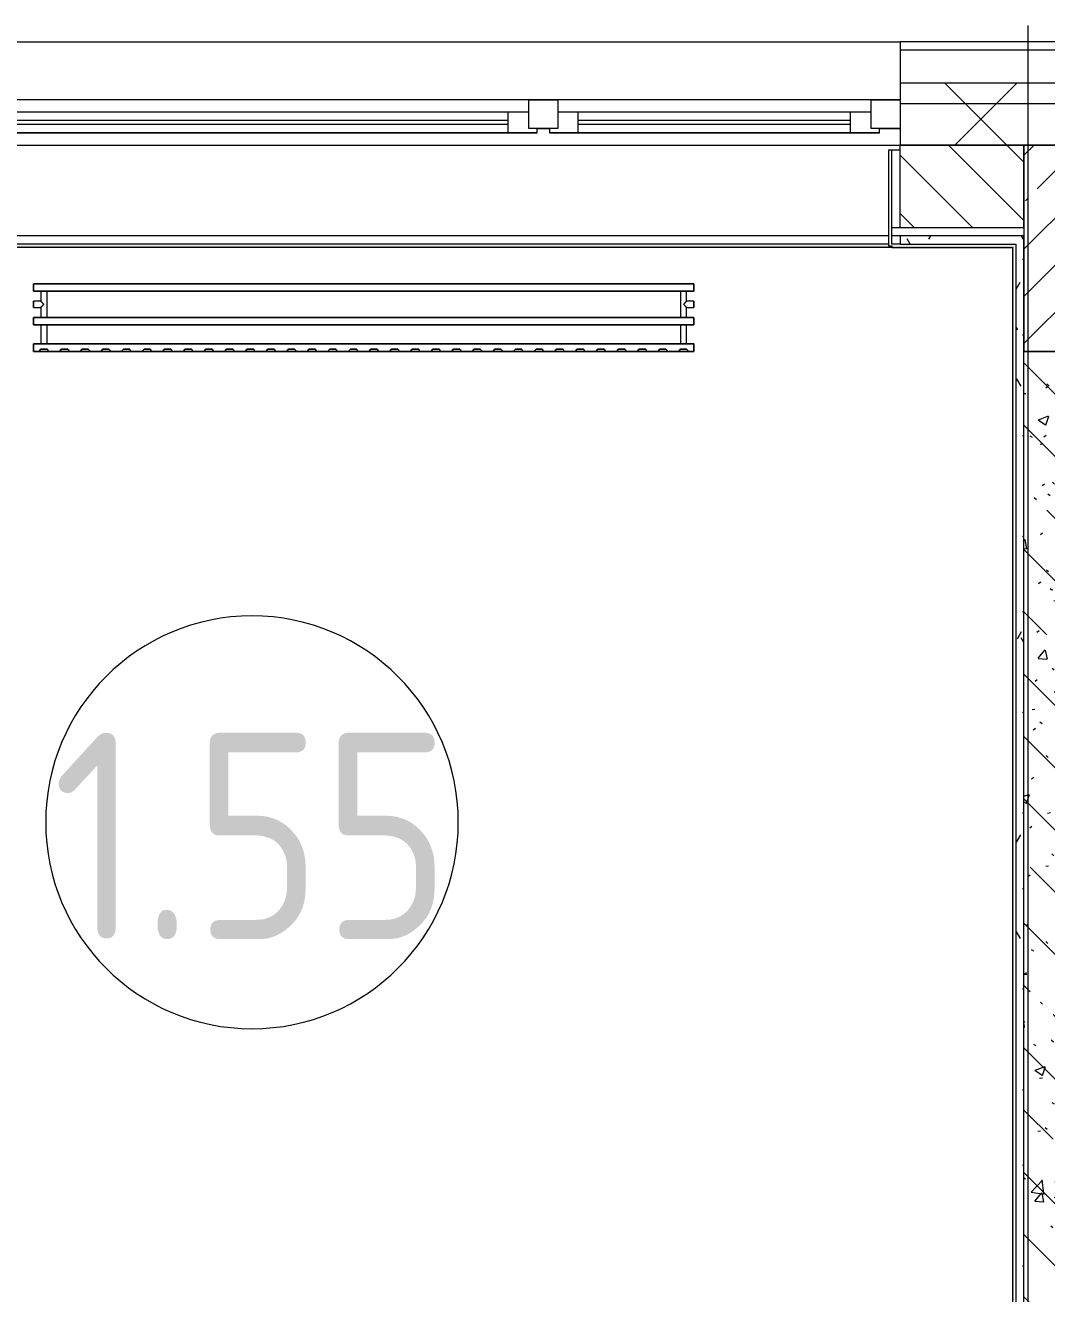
# Model space of a CAD drawing. Header units: millimetres. Extents: x -249154 to 415037, y -45458 to 354837.
# Drawn here: x 78295 to 80770, y 103504 to 106576 of the extents above; entities that cross this region are included whole.
import ezdxf

# ---------------------------------------------------------------- set-up
doc = ezdxf.new("R2010")
doc.units = ezdxf.units.MM
for name, color, linetype, lineweight in [('A-AREA-IDEN', 7, 'Continuous', 9), ('A-GLAZ', 7, 'Continuous', 9), ('A-GLAZ-1', 7, 'Continuous', 5), ('A-WALL', 7, 'Continuous', 5), ('I-WALL', 7, 'Continuous', 5), ('S-COLS-1', 7, 'Continuous', 5), ('Оси', 7, 'Continuous', 9)]:
    doc.layers.add(name, color=color, linetype=linetype, lineweight=lineweight)
doc.layers.add('A-AREA-PATT-1', color=7, linetype='Continuous', lineweight=5, true_color=0xa5bae0, transparency=1)
for name, color, linetype, lineweight, true_color in [('A-WALL-1', 9, 'Continuous', 5, 0x808080), ('A-WALL-FNSH-1', 9, 'Continuous', 5, 0x808080), ('M-EQPM-1', 7, 'Continuous', 9, 0xb2b2b2)]:
    doc.layers.add(name, color=color, linetype=linetype, lineweight=lineweight, true_color=true_color)
doc.styles.add('GOST Common', font='', dxfattribs={"width": 0.9, "height": 500})
doc.styles.get('GOST Common').set_extended_font_data('GOST Common')
pattern_1 = [(45, (0, 0), (-141.42136, 141.42136), []), (135, (0, 0), (-141.42136, -141.42136), [])]
pattern_2 = [(0, (0, 0), (243.84, 60.96), [20.117, -162.763, 20.117, -162.763, -975.36]), (0, (0, 0), (243.84, 60.96), [-365.76, 20.117, -345.643, 20.117, -162.763, -426.72]), (0, (0, 0), (243.84, 60.96), [-914.4, 20.117, -101.803, 20.117, -284.683]), (120, (91.44, 30.48), (-174.71291, 180.691634), [20.117, -162.763, 20.117, -162.763, -975.36]), (120, (91.44, 30.48), (-174.71291, 180.691634), [-365.76, 20.117, -345.643, 20.117, -162.763, -426.72]), (120, (91.44, 30.48), (-174.71291, 180.691634), [-914.4, 20.117, -101.803, 20.117, -284.683]), (240, (121.92, 152.4), (-69.12709, -241.651634), [20.117, -162.763, 20.117, -162.763, -975.36]), (240, (121.92, 152.4), (-69.12709, -241.651634), [-365.76, 20.117, -345.643, 20.117, -162.763, -426.72]), (240, (121.92, 152.4), (-69.12709, -241.651634), [-914.4, 20.117, -101.803, 20.117, -284.683])]

# ---------------------------------------------------------------- blocks, each defined once
blk = doc.blocks.new('120_Окно_СКБ_2Ст - 120_Окно_СКБ_2Ст 3100х2500 _мал_створка слева_ 2-19089248-Объем проектирования 1 этажа')
at = {"layer": 'A-GLAZ'}
for p, q in [((650, -75), (650, -5)), ((650, -5), (720, -5)), ((720, -5), (720, -75)), ((1480, -75), (1480, -5)), ((1480, -5), (1550, -5)), ((1550, -5), (1550, -75)), ((650, -35), (-1480, -35)), ((600, -85), (600, -35)), ((650, -75), (650, -35)), ((1480, -35), (720, -35)), ((720, -35), (720, -75)), ((770, -85), (770, -35)), ((1430, -85), (1430, -35)), ((1480, -75), (1480, -35)), ((-1500, -85), (670, -85)), ((670, -85), (-1500, -85)), ((720, -75), (650, -75)), ((670, -75), (650, -75)), ((670, -85), (670, -75)), ((720, -75), (700, -75)), ((700, -75), (700, -85)), ((700, -85), (1500, -85)), ((1500, -85), (700, -85)), ((1550, -75), (1480, -75)), ((1500, -75), (1480, -75)), ((1500, -85), (1500, -75))]:
    blk.add_line(p, q, dxfattribs=at)
at = {"layer": 'A-GLAZ-1'}
for p, q in [((1550, -5), (-1550, -5)), ((-1430, -55), (600, -55)), ((770, -55), (1430, -55)), ((600, -65), (-1430, -65)), ((670, -75), (700, -75)), ((1430, -65), (770, -65)), ((1500, -75), (1550, -75))]:
    blk.add_line(p, q, dxfattribs=at)
blk = doc.blocks.new('radiator_prado_classic_z_tip_30_po exemplyaru - Classic Z Тип 30-500-V245-Объем проектирования 1 этажа')
at = {"layer": 'M-EQPM-1'}
for p, q in [((0, 228), (0, 210)), ((1600, 228), (0, 228)), ((0, 210), (0, 228)), ((0, 228), (12.5, 228)), ((12.5, 228), (37.5, 228)), ((37.5, 228), (12.5, 228)), ((12.5, 228), (37.5, 228)), ((12.5, 228), (17.5, 223)), ((12.5, 228), (17.5, 223)), ((32.5, 223), (17.5, 223)), ((17.5, 223), (32.5, 223)), ((32.5, 223), (37.5, 228)), ((37.5, 228), (32.5, 223)), ((37.5, 228), (62.5, 228)), ((62.5, 228), (87.5, 228)), ((87.5, 228), (62.5, 228)), ((62.5, 228), (87.5, 228)), ((62.5, 228), (67.5, 223)), ((62.5, 228), (67.5, 223)), ((82.5, 223), (67.5, 223)), ((67.5, 223), (82.5, 223)), ((82.5, 223), (87.5, 228)), ((87.5, 228), (82.5, 223)), ((87.5, 228), (112.5, 228)), ((112.5, 228), (137.5, 228)), ((137.5, 228), (112.5, 228)), ((112.5, 228), (137.5, 228)), ((112.5, 228), (117.5, 223)), ((112.5, 228), (117.5, 223)), ((132.5, 223), (117.5, 223)), ((117.5, 223), (132.5, 223)), ((132.5, 223), (137.5, 228)), ((137.5, 228), (132.5, 223)), ((137.5, 228), (162.5, 228)), ((162.5, 228), (187.5, 228)), ((187.5, 228), (162.5, 228)), ((162.5, 228), (187.5, 228)), ((162.5, 228), (167.5, 223)), ((162.5, 228), (167.5, 223)), ((182.5, 223), (167.5, 223)), ((167.5, 223), (182.5, 223)), ((182.5, 223), (187.5, 228)), ((187.5, 228), (182.5, 223)), ((187.5, 228), (212.5, 228)), ((212.5, 228), (237.5, 228)), ((237.5, 228), (212.5, 228)), ((212.5, 228), (237.5, 228)), ((212.5, 228), (217.5, 223)), ((212.5, 228), (217.5, 223)), ((232.5, 223), (217.5, 223)), ((217.5, 223), (232.5, 223)), ((232.5, 223), (237.5, 228)), ((237.5, 228), (232.5, 223)), ((237.5, 228), (262.5, 228)), ((262.5, 228), (287.5, 228)), ((287.5, 228), (262.5, 228)), ((262.5, 228), (287.5, 228)), ((262.5, 228), (267.5, 223)), ((262.5, 228), (267.5, 223)), ((282.5, 223), (267.5, 223)), ((267.5, 223), (282.5, 223)), ((282.5, 223), (287.5, 228)), ((287.5, 228), (282.5, 223)), ((287.5, 228), (312.5, 228)), ((312.5, 228), (337.5, 228)), ((337.5, 228), (312.5, 228)), ((312.5, 228), (337.5, 228)), ((312.5, 228), (317.5, 223)), ((312.5, 228), (317.5, 223)), ((332.5, 223), (317.5, 223)), ((317.5, 223), (332.5, 223)), ((332.5, 223), (337.5, 228)), ((337.5, 228), (332.5, 223)), ((337.5, 228), (362.5, 228)), ((362.5, 228), (387.5, 228)), ((387.5, 228), (362.5, 228)), ((362.5, 228), (387.5, 228)), ((362.5, 228), (367.5, 223)), ((362.5, 228), (367.5, 223)), ((382.5, 223), (367.5, 223)), ((367.5, 223), (382.5, 223)), ((382.5, 223), (387.5, 228)), ((387.5, 228), (382.5, 223)), ((387.5, 228), (412.5, 228)), ((412.5, 228), (437.5, 228)), ((437.5, 228), (412.5, 228)), ((412.5, 228), (437.5, 228)), ((412.5, 228), (417.5, 223)), ((412.5, 228), (417.5, 223)), ((432.5, 223), (417.5, 223)), ((417.5, 223), (432.5, 223)), ((432.5, 223), (437.5, 228)), ((437.5, 228), (432.5, 223)), ((437.5, 228), (462.5, 228)), ((462.5, 228), (487.5, 228)), ((487.5, 228), (462.5, 228)), ((462.5, 228), (487.5, 228)), ((462.5, 228), (467.5, 223)), ((462.5, 228), (467.5, 223)), ((482.5, 223), (467.5, 223)), ((467.5, 223), (482.5, 223)), ((482.5, 223), (487.5, 228)), ((487.5, 228), (482.5, 223)), ((487.5, 228), (512.5, 228)), ((512.5, 228), (537.5, 228)), ((537.5, 228), (512.5, 228)), ((512.5, 228), (537.5, 228)), ((512.5, 228), (517.5, 223)), ((512.5, 228), (517.5, 223)), ((532.5, 223), (517.5, 223)), ((517.5, 223), (532.5, 223)), ((532.5, 223), (537.5, 228)), ((537.5, 228), (532.5, 223)), ((537.5, 228), (562.5, 228)), ((562.5, 228), (587.5, 228)), ((587.5, 228), (562.5, 228)), ((562.5, 228), (587.5, 228)), ((562.5, 228), (567.5, 223)), ((562.5, 228), (567.5, 223)), ((582.5, 223), (567.5, 223)), ((567.5, 223), (582.5, 223)), ((582.5, 223), (587.5, 228)), ((587.5, 228), (582.5, 223)), ((587.5, 228), (612.5, 228)), ((612.5, 228), (637.5, 228)), ((637.5, 228), (612.5, 228)), ((612.5, 228), (637.5, 228)), ((612.5, 228), (617.5, 223)), ((612.5, 228), (617.5, 223)), ((632.5, 223), (617.5, 223)), ((617.5, 223), (632.5, 223)), ((632.5, 223), (637.5, 228)), ((637.5, 228), (632.5, 223)), ((637.5, 228), (662.5, 228)), ((662.5, 228), (687.5, 228)), ((687.5, 228), (662.5, 228)), ((662.5, 228), (687.5, 228)), ((662.5, 228), (667.5, 223)), ((662.5, 228), (667.5, 223)), ((682.5, 223), (667.5, 223)), ((667.5, 223), (682.5, 223)), ((682.5, 223), (687.5, 228)), ((687.5, 228), (682.5, 223)), ((687.5, 228), (712.5, 228)), ((712.5, 228), (737.5, 228)), ((737.5, 228), (712.5, 228)), ((712.5, 228), (737.5, 228)), ((712.5, 228), (717.5, 223)), ((712.5, 228), (717.5, 223)), ((732.5, 223), (717.5, 223)), ((717.5, 223), (732.5, 223)), ((732.5, 223), (737.5, 228)), ((737.5, 228), (732.5, 223)), ((737.5, 228), (762.5, 228)), ((762.5, 228), (787.5, 228)), ((787.5, 228), (762.5, 228)), ((762.5, 228), (787.5, 228)), ((762.5, 228), (767.5, 223)), ((762.5, 228), (767.5, 223)), ((782.5, 223), (767.5, 223)), ((767.5, 223), (782.5, 223)), ((782.5, 223), (787.5, 228)), ((787.5, 228), (782.5, 223)), ((787.5, 228), (812.5, 228)), ((812.5, 228), (837.5, 228)), ((837.5, 228), (812.5, 228)), ((812.5, 228), (837.5, 228)), ((812.5, 228), (817.5, 223)), ((812.5, 228), (817.5, 223)), ((832.5, 223), (817.5, 223)), ((817.5, 223), (832.5, 223)), ((832.5, 223), (837.5, 228)), ((837.5, 228), (832.5, 223)), ((837.5, 228), (862.5, 228)), ((862.5, 228), (887.5, 228)), ((887.5, 228), (862.5, 228)), ((862.5, 228), (887.5, 228)), ((862.5, 228), (867.5, 223)), ((862.5, 228), (867.5, 223)), ((882.5, 223), (867.5, 223)), ((867.5, 223), (882.5, 223)), ((882.5, 223), (887.5, 228)), ((887.5, 228), (882.5, 223)), ((887.5, 228), (912.5, 228)), ((912.5, 228), (937.5, 228)), ((937.5, 228), (912.5, 228)), ((912.5, 228), (937.5, 228)), ((912.5, 228), (917.5, 223)), ((912.5, 228), (917.5, 223)), ((932.5, 223), (917.5, 223)), ((917.5, 223), (932.5, 223)), ((932.5, 223), (937.5, 228)), ((937.5, 228), (932.5, 223)), ((937.5, 228), (962.5, 228)), ((962.5, 228), (987.5, 228)), ((987.5, 228), (962.5, 228)), ((962.5, 228), (987.5, 228)), ((962.5, 228), (967.5, 223)), ((962.5, 228), (967.5, 223)), ((982.5, 223), (967.5, 223)), ((967.5, 223), (982.5, 223)), ((982.5, 223), (987.5, 228)), ((987.5, 228), (982.5, 223)), ((987.5, 228), (1012.5, 228)), ((1012.5, 228), (1037.5, 228)), ((1037.5, 228), (1012.5, 228)), ((1012.5, 228), (1037.5, 228)), ((1012.5, 228), (1017.5, 223)), ((1012.5, 228), (1017.5, 223)), ((1032.5, 223), (1017.5, 223)), ((1017.5, 223), (1032.5, 223)), ((1032.5, 223), (1037.5, 228)), ((1037.5, 228), (1032.5, 223)), ((1037.5, 228), (1062.5, 228)), ((1062.5, 228), (1087.5, 228)), ((1087.5, 228), (1062.5, 228)), ((1062.5, 228), (1087.5, 228)), ((1062.5, 228), (1067.5, 223)), ((1062.5, 228), (1067.5, 223)), ((1082.5, 223), (1067.5, 223)), ((1067.5, 223), (1082.5, 223)), ((1082.5, 223), (1087.5, 228)), ((1087.5, 228), (1082.5, 223)), ((1087.5, 228), (1112.5, 228)), ((1112.5, 228), (1137.5, 228)), ((1137.5, 228), (1112.5, 228)), ((1112.5, 228), (1137.5, 228)), ((1112.5, 228), (1117.5, 223)), ((1112.5, 228), (1117.5, 223)), ((1132.5, 223), (1117.5, 223)), ((1117.5, 223), (1132.5, 223)), ((1132.5, 223), (1137.5, 228)), ((1137.5, 228), (1132.5, 223)), ((1137.5, 228), (1162.5, 228)), ((1162.5, 228), (1187.5, 228)), ((1187.5, 228), (1162.5, 228)), ((1162.5, 228), (1187.5, 228)), ((1162.5, 228), (1167.5, 223)), ((1162.5, 228), (1167.5, 223)), ((1182.5, 223), (1167.5, 223)), ((1167.5, 223), (1182.5, 223)), ((1182.5, 223), (1187.5, 228)), ((1187.5, 228), (1182.5, 223)), ((1187.5, 228), (1212.5, 228)), ((1212.5, 228), (1237.5, 228)), ((1237.5, 228), (1212.5, 228)), ((1212.5, 228), (1237.5, 228)), ((1212.5, 228), (1217.5, 223)), ((1212.5, 228), (1217.5, 223)), ((1232.5, 223), (1217.5, 223)), ((1217.5, 223), (1232.5, 223)), ((1232.5, 223), (1237.5, 228)), ((1237.5, 228), (1232.5, 223)), ((1237.5, 228), (1260.6, 228)), ((1262.5, 228), (1287.5, 228)), ((1287.5, 228), (1262.5, 228)), ((1262.5, 228), (1287.5, 228)), ((1262.5, 228), (1267.5, 223)), ((1262.5, 228), (1267.5, 223)), ((1282.5, 223), (1267.5, 223)), ((1267.5, 223), (1282.5, 223)), ((1282.5, 223), (1287.5, 228)), ((1287.5, 228), (1282.5, 223)), ((1287.5, 228), (1312.5, 228)), ((1312.5, 228), (1337.5, 228)), ((1337.5, 228), (1312.5, 228)), ((1312.5, 228), (1337.5, 228)), ((1312.5, 228), (1317.5, 223)), ((1312.5, 228), (1317.5, 223)), ((1332.5, 223), (1317.5, 223)), ((1317.5, 223), (1332.5, 223)), ((1332.5, 223), (1337.5, 228)), ((1337.5, 228), (1332.5, 223)), ((1337.5, 228), (1362.5, 228)), ((1362.5, 228), (1387.5, 228)), ((1387.5, 228), (1362.5, 228)), ((1362.5, 228), (1387.5, 228)), ((1362.5, 228), (1367.5, 223)), ((1362.5, 228), (1367.5, 223)), ((1382.5, 223), (1367.5, 223)), ((1367.5, 223), (1382.5, 223)), ((1382.5, 223), (1387.5, 228)), ((1387.5, 228), (1382.5, 223)), ((1387.5, 228), (1412.5, 228)), ((1412.5, 228), (1437.5, 228)), ((1437.5, 228), (1412.5, 228)), ((1412.5, 228), (1437.5, 228)), ((1412.5, 228), (1417.5, 223)), ((1412.5, 228), (1417.5, 223)), ((1432.5, 223), (1417.5, 223)), ((1417.5, 223), (1432.5, 223)), ((1432.5, 223), (1437.5, 228)), ((1437.5, 228), (1432.5, 223)), ((1437.5, 228), (1462.5, 228)), ((1462.5, 228), (1487.5, 228)), ((1487.5, 228), (1462.5, 228)), ((1462.5, 228), (1487.5, 228)), ((1462.5, 228), (1467.5, 223)), ((1462.5, 228), (1467.5, 223)), ((1482.5, 223), (1467.5, 223)), ((1467.5, 223), (1482.5, 223)), ((1482.5, 223), (1487.5, 228)), ((1487.5, 228), (1482.5, 223)), ((1487.5, 228), (1512.5, 228)), ((1512.5, 228), (1537.5, 228)), ((1537.5, 228), (1512.5, 228)), ((1512.5, 228), (1537.5, 228)), ((1512.5, 228), (1517.5, 223)), ((1512.5, 228), (1517.5, 223)), ((1532.5, 223), (1517.5, 223)), ((1517.5, 223), (1532.5, 223)), ((1532.5, 223), (1537.5, 228)), ((1537.5, 228), (1532.5, 223)), ((1537.5, 228), (1562.5, 228)), ((1562.5, 228), (1587.5, 228)), ((1587.5, 228), (1562.5, 228)), ((1562.5, 228), (1587.5, 228)), ((1562.5, 228), (1567.5, 223)), ((1562.5, 228), (1567.5, 223)), ((1582.5, 223), (1567.5, 223)), ((1567.5, 223), (1582.5, 223)), ((1582.5, 223), (1587.5, 228)), ((1587.5, 228), (1582.5, 223)), ((1587.5, 228), (1600, 228)), ((1600, 210), (1600, 228)), ((1600, 228), (1600, 210)), ((0, 210), (1600, 210)), ((17.8, 210), (0, 210)), ((17.5, 210), (17.5, 164)), ((17.5, 210), (17.5, 164)), ((17.8, 210), (17.5, 210)), ((17.5, 210), (17.8, 210)), ((17.8, 210), (17.5, 210)), ((17.5, 210), (32.5, 210)), ((32.2, 210), (17.8, 210)), ((17.8, 210), (32.2, 210)), ((32.2, 210), (17.8, 210)), ((32.5, 210), (32.2, 210)), ((32.2, 210), (32.5, 210)), ((32.5, 210), (32.2, 210)), ((1567.8, 210), (32.2, 210)), ((32.5, 164), (32.5, 210)), ((32.5, 164), (32.5, 210)), ((1567.5, 210), (1567.5, 164)), ((1567.5, 210), (1567.5, 164)), ((1567.8, 210), (1567.5, 210)), ((1567.5, 210), (1582.5, 210)), ((1567.8, 210), (1567.5, 210)), ((1567.5, 210), (1567.8, 210)), ((1582.2, 210), (1567.8, 210)), ((1582.2, 210), (1567.8, 210)), ((1567.8, 210), (1582.2, 210)), ((1582.5, 210), (1582.2, 210)), ((1582.5, 210), (1582.2, 210)), ((1582.2, 210), (1582.5, 210)), ((1600, 210), (1582.2, 210)), ((1582.5, 164), (1582.5, 210)), ((1582.5, 164), (1582.5, 210)), ((1600, 164), (0, 164)), ((0, 164), (0, 146)), ((0, 146), (0, 164)), ((0, 164), (17.8, 164)), ((17.8, 164), (17.5, 164)), ((17.5, 164), (17.8, 164)), ((17.8, 164), (17.5, 164)), ((17.5, 164), (32.5, 164)), ((32.2, 164), (17.8, 164)), ((17.8, 164), (32.2, 164)), ((32.2, 164), (17.8, 164)), ((32.5, 164), (32.2, 164)), ((32.2, 164), (32.5, 164)), ((32.5, 164), (32.2, 164)), ((32.2, 164), (1567.8, 164)), ((1567.8, 164), (1567.5, 164)), ((1567.5, 164), (1582.5, 164)), ((1567.8, 164), (1567.5, 164)), ((1567.5, 164), (1567.8, 164)), ((1582.2, 164), (1567.8, 164)), ((1582.2, 164), (1567.8, 164)), ((1567.8, 164), (1582.2, 164)), ((1582.5, 164), (1582.2, 164)), ((1582.5, 164), (1582.2, 164)), ((1582.2, 164), (1582.5, 164)), ((1582.2, 164), (1600, 164)), ((1600, 146), (1600, 164)), ((1600, 164), (1600, 146)), ((0, 146), (1600, 146)), ((18.5, 146), (0, 146)), ((17.5, 146), (17.5, 121.5)), ((17.5, 146), (17.5, 121.5)), ((17.5, 146), (18.5, 146)), ((18.5, 146), (17.5, 146)), ((17.5, 146), (18.5, 146)), ((32.5, 146), (17.5, 146)), ((18.5, 146), (32.2, 146)), ((32.2, 146), (18.5, 146)), ((18.5, 146), (32.2, 146)), ((32.2, 146), (32.5, 146)), ((32.5, 146), (32.2, 146)), ((32.2, 146), (32.5, 146)), ((1567.8, 146), (32.2, 146)), ((32.5, 82), (32.5, 146)), ((32.5, 82), (32.5, 146)), ((1567.5, 146), (1567.5, 82)), ((1567.5, 146), (1567.5, 82)), ((1567.5, 146), (1567.8, 146)), ((1582.5, 146), (1567.5, 146)), ((1567.5, 146), (1567.8, 146)), ((1567.8, 146), (1567.5, 146)), ((1567.8, 146), (1581.5, 146)), ((1567.8, 146), (1581.5, 146)), ((1581.5, 146), (1567.8, 146)), ((1581.5, 146), (1582.5, 146)), ((1581.5, 146), (1582.5, 146)), ((1582.5, 146), (1581.5, 146)), ((1600, 146), (1581.5, 146)), ((1582.5, 121.5), (1582.5, 146)), ((1582.5, 121.5), (1582.5, 146)), ((17.5, 121.5), (0, 121.5)), ((17.5, 121.5), (0, 121.5)), ((0, 121.5), (0, 120.5)), ((0, 106.5), (0, 121.5)), ((0, 120.5), (0, 107.5)), ((0, 120.5), (0, 119.3)), ((0, 114), (0, 120.5)), ((0, 120.5), (0, 120.5)), ((0, 119.3), (0, 117.8)), ((0, 117.8), (0, 114)), ((0, 114), (0, 110.3)), ((0, 107.5), (0, 114)), ((0, 110.3), (0, 108.7)), ((0, 108.7), (0, 107.5)), ((0, 107.5), (0, 106.5)), ((0, 107.5), (0, 107.5)), ((0, 106.5), (17.5, 106.5)), ((0, 106.5), (17.5, 106.5)), ((17.5, 106.5), (17.5, 82)), ((17.5, 106.5), (17.5, 82)), ((1600, 121.5), (1582.5, 121.5)), ((1600, 121.5), (1582.5, 121.5)), ((1582.5, 82), (1582.5, 106.5)), ((1582.5, 106.5), (1600, 106.5)), ((1582.5, 82), (1582.5, 106.5)), ((1582.5, 106.5), (1600, 106.5)), ((1600, 121.5), (1600, 106.5)), ((1600, 120.5), (1600, 121.5)), ((1600, 121.5), (1600, 120.5)), ((1600, 120.5), (1600, 121.5)), ((1600, 107.5), (1600, 120.5)), ((1600, 120.5), (1600, 107.5)), ((1600, 107.5), (1600, 120.5)), ((1600, 106.5), (1600, 107.5)), ((1600, 107.5), (1600, 106.5)), ((1600, 106.5), (1600, 107.5)), ((1600, 82), (0, 82)), ((0, 82), (0, 64)), ((0, 64), (0, 82)), ((0, 82), (18.5, 82)), ((1600, 64), (0, 64)), ((0, 64), (1600, 64)), ((18.5, 82), (17.5, 82)), ((17.5, 82), (18.5, 82)), ((18.5, 82), (17.5, 82)), ((17.5, 82), (32.5, 82)), ((32.2, 82), (18.5, 82)), ((18.5, 82), (32.2, 82)), ((32.2, 82), (18.5, 82)), ((32.5, 82), (32.2, 82)), ((32.2, 82), (32.5, 82)), ((32.5, 82), (32.2, 82)), ((32.2, 82), (1567.8, 82)), ((1567.8, 82), (1567.5, 82)), ((1567.5, 82), (1582.5, 82)), ((1567.8, 82), (1567.5, 82)), ((1567.5, 82), (1567.8, 82)), ((1581.5, 82), (1567.8, 82)), ((1581.5, 82), (1567.8, 82)), ((1567.8, 82), (1581.5, 82)), ((1582.5, 82), (1581.5, 82)), ((1582.5, 82), (1581.5, 82)), ((1581.5, 82), (1582.5, 82)), ((1581.5, 82), (1600, 82)), ((1600, 64), (1600, 82)), ((1600, 82), (1600, 64))]:
    blk.add_line(p, q, dxfattribs=at)
for points, knots in [([(18.5, 120.5), (18.4, 120.6), (18.3, 120.7), (18.1, 120.9), (17.9, 121.1), (17.8, 121.2), (17.7, 121.3), (17.5, 121.5), (17.5, 121.5), (17.5, 121.5)], [0.7142857, 0.7142857, 0.7142857, 0.7142857, 0.75, 0.7857143, 0.8214286, 0.8571429, 0.8928571, 0.9285714, 1, 1, 1, 1]), ([(17.5, 121.5), (17.5, 121.5), (17.5, 121.5), (17.7, 121.3), (17.8, 121.2), (17.9, 121.1), (18.1, 120.9), (18.3, 120.7), (18.4, 120.6), (18.5, 120.5)], [0, 0, 0, 0, 0.0714286, 0.1071429, 0.1428571, 0.1785714, 0.2142857, 0.25, 0.2857143, 0.2857143, 0.2857143, 0.2857143]), ([(17.5, 121.5), (17.5, 121.5), (17.5, 121.5), (17.7, 121.3), (17.8, 121.2), (17.9, 121.1), (18.1, 120.9), (18.3, 120.7), (18.4, 120.6), (18.5, 120.5)], [0, 0, 0, 0, 0.0714286, 0.1071429, 0.1428571, 0.1785714, 0.2142857, 0.25, 0.2857143, 0.2857143, 0.2857143, 0.2857143]), ([(25, 114), (24.5, 114.5), (23.6, 115.4), (22.4, 116.6), (21.6, 117.4), (21.1, 117.9), (20.8, 118.2), (20.5, 118.5), (20.2, 118.8), (19.8, 119.1), (19.6, 119.4), (19.3, 119.7), (19, 120), (18.7, 120.3), (18.5, 120.5), (18.3, 120.7), (18.1, 120.9), (17.9, 121.1), (17.8, 121.2), (17.7, 121.3), (17.5, 121.5), (17.5, 121.5), (17.5, 121.5)], [0, 0, 0, 0, 0.142857, 0.285714, 0.357143, 0.392857, 0.428571, 0.464286, 0.5, 0.535714, 0.571429, 0.607143, 0.642857, 0.678571, 0.714286, 0.75, 0.785714, 0.821429, 0.857143, 0.892857, 0.928571, 1, 1, 1, 1]), ([(17.5, 106.5), (17.5, 106.5), (17.5, 106.5), (17.7, 106.7), (17.8, 106.8), (17.9, 106.9), (18.1, 107.1), (18.3, 107.3), (18.5, 107.5), (18.7, 107.7), (19, 108), (19.3, 108.3), (19.6, 108.6), (19.8, 108.9), (20.3, 109.3), (20.7, 109.7), (21.1, 110.1), (21.6, 110.6), (22.4, 111.4), (23.6, 112.6), (24.5, 113.5), (25, 114)], [0, 0, 0, 0, 0.071429, 0.107143, 0.142857, 0.178571, 0.214286, 0.25, 0.285714, 0.321429, 0.357143, 0.392857, 0.428571, 0.464286, 0.5, 0.571429, 0.607143, 0.642857, 0.714286, 0.857143, 1, 1, 1, 1]), ([(17.5, 106.5), (17.5, 106.5), (17.5, 106.5), (17.7, 106.7), (17.8, 106.8), (17.9, 106.9), (18.1, 107.1), (18.3, 107.3), (18.4, 107.4), (18.5, 107.5)], [0, 0, 0, 0, 0.0714286, 0.1071429, 0.1428571, 0.1785714, 0.2142857, 0.25, 0.2857143, 0.2857143, 0.2857143, 0.2857143]), ([(18.5, 107.5), (18.4, 107.4), (18.3, 107.3), (18.1, 107.1), (17.9, 106.9), (17.8, 106.8), (17.7, 106.7), (17.5, 106.5), (17.5, 106.5), (17.5, 106.5)], [0.7142857, 0.7142857, 0.7142857, 0.7142857, 0.75, 0.7857143, 0.8214286, 0.8571429, 0.8928571, 0.9285714, 1, 1, 1, 1]), ([(18.5, 107.5), (18.4, 107.4), (18.3, 107.3), (18.1, 107.1), (17.9, 106.9), (17.8, 106.8), (17.7, 106.7), (17.5, 106.5), (17.5, 106.5), (17.5, 106.5)], [0.7142857, 0.7142857, 0.7142857, 0.7142857, 0.75, 0.7857143, 0.8214286, 0.8571429, 0.8928571, 0.9285714, 1, 1, 1, 1]), ([(22.1, 116.9), (21.9, 117.1), (21.6, 117.4), (21.1, 117.9), (20.8, 118.2), (20.5, 118.5), (20.2, 118.8), (19.9, 119.2), (19.7, 119.3), (19.6, 119.4)], [0.2857143, 0.2857143, 0.2857143, 0.2857143, 0.3571429, 0.3928571, 0.4285714, 0.4642857, 0.5, 0.5357143, 0.5714286, 0.5714286, 0.5714286, 0.5714286]), ([(19.6, 119.4), (19.7, 119.3), (19.9, 119.2), (20.3, 118.7), (20.7, 118.3), (21.1, 117.9), (21.6, 117.4), (21.9, 117.1), (22.1, 116.9)], [0.4285714, 0.4285714, 0.4285714, 0.4285714, 0.4642857, 0.5, 0.5714286, 0.6071429, 0.6428571, 0.7142857, 0.7142857, 0.7142857, 0.7142857]), ([(19.6, 119.4), (19.7, 119.3), (19.8, 119.1), (20.3, 118.7), (20.7, 118.3), (21.1, 117.9), (21.6, 117.4), (21.9, 117.1), (22.1, 116.9)], [0.4285714, 0.4285714, 0.4285714, 0.4285714, 0.4642857, 0.5, 0.5714286, 0.6071429, 0.6428571, 0.7142857, 0.7142857, 0.7142857, 0.7142857]), ([(19.6, 108.6), (19.7, 108.7), (19.9, 108.8), (20.3, 109.3), (20.7, 109.7), (21.1, 110.1), (21.6, 110.6), (21.9, 110.9), (22.1, 111.1)], [0.4285714, 0.4285714, 0.4285714, 0.4285714, 0.4642857, 0.5, 0.5714286, 0.6071429, 0.6428571, 0.7142857, 0.7142857, 0.7142857, 0.7142857]), ([(22.1, 111.1), (21.9, 110.9), (21.6, 110.6), (21.1, 110.1), (20.8, 109.8), (20.5, 109.5), (20.2, 109.2), (19.9, 108.8), (19.7, 108.7), (19.6, 108.6)], [0.2857143, 0.2857143, 0.2857143, 0.2857143, 0.3571429, 0.3928571, 0.4285714, 0.4642857, 0.5, 0.5357143, 0.5714286, 0.5714286, 0.5714286, 0.5714286]), ([(22.1, 111.1), (21.9, 110.9), (21.6, 110.6), (21.1, 110.1), (20.8, 109.8), (20.5, 109.5), (20.2, 109.2), (19.8, 108.9), (19.7, 108.7), (19.6, 108.6)], [0.2857143, 0.2857143, 0.2857143, 0.2857143, 0.3571429, 0.3928571, 0.4285714, 0.4642857, 0.5, 0.5357143, 0.5714286, 0.5714286, 0.5714286, 0.5714286]), ([(1575, 114), (1575.5, 114.5), (1576.4, 115.4), (1577.6, 116.6), (1578.4, 117.4), (1578.9, 117.9), (1579.2, 118.2), (1579.5, 118.5), (1579.8, 118.8), (1580.1, 119.2), (1580.4, 119.4), (1580.7, 119.7), (1581, 120), (1581.3, 120.3), (1581.5, 120.5), (1581.7, 120.7), (1581.9, 120.9), (1582.1, 121.1), (1582.2, 121.2), (1582.3, 121.3), (1582.5, 121.5), (1582.5, 121.5), (1582.5, 121.5)], [0, 0, 0, 0, 0.142857, 0.285714, 0.357143, 0.392857, 0.428571, 0.464286, 0.5, 0.535714, 0.571429, 0.607143, 0.642857, 0.678571, 0.714286, 0.75, 0.785714, 0.821429, 0.857143, 0.892857, 0.928571, 1, 1, 1, 1]), ([(1582.5, 106.5), (1582.5, 106.5), (1582.5, 106.5), (1582.3, 106.7), (1582.2, 106.8), (1582.1, 106.9), (1581.9, 107.1), (1581.7, 107.3), (1581.5, 107.5), (1581.3, 107.7), (1581, 108), (1580.7, 108.3), (1580.4, 108.6), (1580.1, 108.8), (1579.7, 109.3), (1579.3, 109.7), (1578.9, 110.1), (1578.4, 110.6), (1577.6, 111.4), (1576.4, 112.6), (1575.5, 113.5), (1575, 114)], [0, 0, 0, 0, 0.071429, 0.107143, 0.142857, 0.178571, 0.214286, 0.25, 0.285714, 0.321429, 0.357143, 0.392857, 0.428571, 0.464286, 0.5, 0.571429, 0.607143, 0.642857, 0.714286, 0.857143, 1, 1, 1, 1]), ([(1580.4, 119.4), (1580.3, 119.3), (1580.1, 119.2), (1579.7, 118.7), (1579.3, 118.3), (1578.9, 117.9), (1578.4, 117.4), (1578.1, 117.1), (1577.9, 116.9)], [0.4285714, 0.4285714, 0.4285714, 0.4285714, 0.4642857, 0.5, 0.5714286, 0.6071429, 0.6428571, 0.7142857, 0.7142857, 0.7142857, 0.7142857]), ([(1580.4, 119.4), (1580.3, 119.3), (1580.1, 119.2), (1579.7, 118.7), (1579.3, 118.3), (1578.9, 117.9), (1578.4, 117.4), (1578.1, 117.1), (1577.9, 116.9)], [0.4285714, 0.4285714, 0.4285714, 0.4285714, 0.4642857, 0.5, 0.5714286, 0.6071429, 0.6428571, 0.7142857, 0.7142857, 0.7142857, 0.7142857]), ([(1577.9, 116.9), (1578.1, 117.1), (1578.4, 117.4), (1578.9, 117.9), (1579.2, 118.2), (1579.5, 118.5), (1579.8, 118.8), (1580.1, 119.2), (1580.3, 119.3), (1580.4, 119.4)], [0.2857143, 0.2857143, 0.2857143, 0.2857143, 0.3571429, 0.3928571, 0.4285714, 0.4642857, 0.5, 0.5357143, 0.5714286, 0.5714286, 0.5714286, 0.5714286]), ([(1577.9, 111.1), (1578.1, 110.9), (1578.4, 110.6), (1578.9, 110.1), (1579.2, 109.8), (1579.5, 109.5), (1579.8, 109.2), (1580.1, 108.8), (1580.3, 108.7), (1580.4, 108.6)], [0.2857143, 0.2857143, 0.2857143, 0.2857143, 0.3571429, 0.3928571, 0.4285714, 0.4642857, 0.5, 0.5357143, 0.5714286, 0.5714286, 0.5714286, 0.5714286]), ([(1577.9, 111.1), (1578.1, 110.9), (1578.4, 110.6), (1578.9, 110.1), (1579.2, 109.8), (1579.5, 109.5), (1579.8, 109.2), (1580.1, 108.8), (1580.3, 108.7), (1580.4, 108.6)], [0.2857143, 0.2857143, 0.2857143, 0.2857143, 0.3571429, 0.3928571, 0.4285714, 0.4642857, 0.5, 0.5357143, 0.5714286, 0.5714286, 0.5714286, 0.5714286]), ([(1580.4, 108.6), (1580.3, 108.7), (1580.1, 108.8), (1579.7, 109.3), (1579.3, 109.7), (1578.9, 110.1), (1578.4, 110.6), (1578.1, 110.9), (1577.9, 111.1)], [0.4285714, 0.4285714, 0.4285714, 0.4285714, 0.4642857, 0.5, 0.5714286, 0.6071429, 0.6428571, 0.7142857, 0.7142857, 0.7142857, 0.7142857]), ([(1582.5, 121.5), (1582.5, 121.5), (1582.5, 121.5), (1582.3, 121.3), (1582.2, 121.2), (1582.1, 121.1), (1581.9, 120.9), (1581.7, 120.7), (1581.6, 120.6), (1581.5, 120.5)], [0, 0, 0, 0, 0.0714286, 0.1071429, 0.1428571, 0.1785714, 0.2142857, 0.25, 0.2857143, 0.2857143, 0.2857143, 0.2857143]), ([(1582.5, 121.5), (1582.5, 121.5), (1582.5, 121.5), (1582.3, 121.3), (1582.2, 121.2), (1582.1, 121.1), (1581.9, 120.9), (1581.7, 120.7), (1581.6, 120.6), (1581.5, 120.5)], [0, 0, 0, 0, 0.0714286, 0.1071429, 0.1428571, 0.1785714, 0.2142857, 0.25, 0.2857143, 0.2857143, 0.2857143, 0.2857143]), ([(1581.5, 120.5), (1581.6, 120.6), (1581.7, 120.7), (1581.9, 120.9), (1582.1, 121.1), (1582.2, 121.2), (1582.3, 121.3), (1582.5, 121.5), (1582.5, 121.5), (1582.5, 121.5)], [0.7142857, 0.7142857, 0.7142857, 0.7142857, 0.75, 0.7857143, 0.8214286, 0.8571429, 0.8928571, 0.9285714, 1, 1, 1, 1]), ([(1581.5, 107.5), (1581.6, 107.4), (1581.7, 107.3), (1581.9, 107.1), (1582.1, 106.9), (1582.2, 106.8), (1582.3, 106.7), (1582.5, 106.5), (1582.5, 106.5), (1582.5, 106.5)], [0.7142857, 0.7142857, 0.7142857, 0.7142857, 0.75, 0.7857143, 0.8214286, 0.8571429, 0.8928571, 0.9285714, 1, 1, 1, 1]), ([(1581.5, 107.5), (1581.6, 107.4), (1581.7, 107.3), (1581.9, 107.1), (1582.1, 106.9), (1582.2, 106.8), (1582.3, 106.7), (1582.5, 106.5), (1582.5, 106.5), (1582.5, 106.5)], [0.7142857, 0.7142857, 0.7142857, 0.7142857, 0.75, 0.7857143, 0.8214286, 0.8571429, 0.8928571, 0.9285714, 1, 1, 1, 1]), ([(1582.5, 106.5), (1582.5, 106.5), (1582.5, 106.5), (1582.3, 106.7), (1582.2, 106.8), (1582.1, 106.9), (1581.9, 107.1), (1581.7, 107.3), (1581.6, 107.4), (1581.5, 107.5)], [0, 0, 0, 0, 0.0714286, 0.1071429, 0.1428571, 0.1785714, 0.2142857, 0.25, 0.2857143, 0.2857143, 0.2857143, 0.2857143])]:
    blk.add_open_spline(points, degree=3, knots=knots, dxfattribs=at)
for points in [[(19.6, 119.4), (19.5, 119.5), (19.3, 119.7), (19, 120), (18.7, 120.3), (18.6, 120.4), (18.5, 120.5)], [(18.5, 120.5), (18.6, 120.4), (18.7, 120.3), (19, 120), (19.3, 119.7), (19.5, 119.5), (19.6, 119.4)], [(18.5, 120.5), (18.6, 120.4), (18.7, 120.3), (19, 120), (19.3, 119.7), (19.5, 119.5), (19.6, 119.4)], [(18.5, 107.5), (18.6, 107.6), (18.7, 107.7), (19, 108), (19.3, 108.3), (19.5, 108.5), (19.6, 108.6)], [(19.6, 108.6), (19.5, 108.5), (19.3, 108.3), (19, 108), (18.7, 107.7), (18.6, 107.6), (18.5, 107.5)], [(19.6, 108.6), (19.5, 108.5), (19.3, 108.3), (19, 108), (18.7, 107.7), (18.6, 107.6), (18.5, 107.5)], [(25, 114), (24.5, 114.5), (23.6, 115.4), (22.6, 116.4), (22.1, 116.9)], [(22.1, 116.9), (22.6, 116.4), (23.6, 115.4), (24.5, 114.5), (25, 114)], [(22.1, 116.9), (22.6, 116.4), (23.6, 115.4), (24.5, 114.5), (25, 114)], [(22.1, 111.1), (22.6, 111.6), (23.6, 112.6), (24.5, 113.5), (25, 114)], [(25, 114), (24.5, 113.5), (23.6, 112.6), (22.6, 111.6), (22.1, 111.1)], [(25, 114), (24.5, 113.5), (23.6, 112.6), (22.6, 111.6), (22.1, 111.1)], [(1577.9, 116.9), (1577.4, 116.4), (1576.4, 115.4), (1575.5, 114.5), (1575, 114)], [(1577.9, 116.9), (1577.4, 116.4), (1576.4, 115.4), (1575.5, 114.5), (1575, 114)], [(1575, 114), (1575.5, 114.5), (1576.4, 115.4), (1577.4, 116.4), (1577.9, 116.9)], [(1575, 114), (1575.5, 113.5), (1576.4, 112.6), (1577.4, 111.6), (1577.9, 111.1)], [(1575, 114), (1575.5, 113.5), (1576.4, 112.6), (1577.4, 111.6), (1577.9, 111.1)], [(1577.9, 111.1), (1577.4, 111.6), (1576.4, 112.6), (1575.5, 113.5), (1575, 114)], [(1581.5, 120.5), (1581.4, 120.4), (1581.3, 120.3), (1581, 120), (1580.7, 119.7), (1580.5, 119.5), (1580.4, 119.4)], [(1581.5, 120.5), (1581.4, 120.4), (1581.3, 120.3), (1581, 120), (1580.7, 119.7), (1580.5, 119.5), (1580.4, 119.4)], [(1580.4, 119.4), (1580.5, 119.5), (1580.7, 119.7), (1581, 120), (1581.3, 120.3), (1581.4, 120.4), (1581.5, 120.5)], [(1580.4, 108.6), (1580.5, 108.5), (1580.7, 108.3), (1581, 108), (1581.3, 107.7), (1581.4, 107.6), (1581.5, 107.5)], [(1580.4, 108.6), (1580.5, 108.5), (1580.7, 108.3), (1581, 108), (1581.3, 107.7), (1581.4, 107.6), (1581.5, 107.5)], [(1581.5, 107.5), (1581.4, 107.6), (1581.3, 107.7), (1581, 108), (1580.7, 108.3), (1580.5, 108.5), (1580.4, 108.6)]]:
    blk.add_open_spline(points, degree=3, dxfattribs=at)
blk = doc.blocks.new('Марка_Помещения - Номер-25198446-Объем проектирования 1 этажа')
at = {"layer": 'A-AREA-IDEN'}
for start, end in [(360, 180), (180, 360)]:
    blk.add_arc((0, 0), 2.5, start, end, dxfattribs=at)
blk = doc.blocks.new('1floor')
at = {"layer": 'A-AREA-PATT-1'}
blk.add_hatch(color=256, dxfattribs=at).paths.add_polyline_path([(80136.7, 22824), (80626, 22824), (80626, 26856), (77274, 26856), (77274, 22824), (77350, 22824), (77350, 22828), (77278, 22828), (77278, 24720), (77300, 24720), (77300, 24800), (77278, 24800), (77278, 25500), (77300, 25500), (77300, 25580), (77278, 25580), (77278, 26852), (80622, 26852), (80622, 22828), (78450, 22828), (78450, 22824), (79614.9, 22824)])
at = {"layer": 'A-WALL'}
h = blk.add_hatch(dxfattribs=at)
h.set_pattern_fill('FP_24', color=256, style=0, pattern_type=2)
h.set_pattern_definition(pattern_1)
h.paths.add_polyline_path([(84750, 27200), (84970, 27200), (84970, 27250), (80350, 27250), (80350, 27200), (84748.3, 27200)])
h.paths.add_polyline_path([(77250, 27200), (77250, 27250), (76350, 27250), (76350, 27200), (77042.1, 27200)])
h.paths.add_polyline_path([(74250, 27200), (74250, 27250), (72910, 27250), (72910, 27200), (73947.5, 27200)])
h.paths.add_polyline_path([(68210, 27200), (70810, 27200), (70810, 27250), (68210, 27250)])
h.paths.add_polyline_path([(66726.8, 27200), (67110, 27200), (67110, 27250), (66160, 27250), (66160, 27200)])
h.paths.add_polyline_path([(60005, 27200), (61060, 27200), (61060, 27250), (60005, 27250), (60005, 27210)])
h.paths.add_polyline_path([(57443, 27200), (57705, 27200), (57705, 27250), (56860, 27250), (56860, 27200)])
h.paths.add_polyline_path([(54760, 27200), (54760, 27250), (53860, 27250), (53860, 27200), (54348.4, 27200)])
h.paths.add_polyline_path([(50860, 27200), (51760, 27200), (51760, 27250), (50860, 27250), (50860, 27210)])
h.paths.add_polyline_path([(47660, 27200), (48760, 27200), (48760, 27250), (47660, 27250), (47660, 27210)])
h.paths.add_polyline_path([(43001.5, 27200), (44560, 27200), (44560, 27250), (42160, 27250), (42160, 27200), (42780, 27200)])
h = blk.add_hatch(dxfattribs=at)
h.set_pattern_fill('FP_24', color=256, style=0, pattern_type=2)
h.set_pattern_definition(pattern_1)
h.paths.add_polyline_path([(73540, 27100), (74250, 27100), (74250, 27200), (72910, 27200), (72910, 27100), (72915.9, 27100)])
h.paths.add_polyline_path([(42780, 27100), (44560, 27100), (44560, 27200), (42160, 27200), (42160, 27100), (42760, 27100)])
h.paths.add_polyline_path([(84262.8, 27100), (84970, 27100), (84970, 27200), (80350, 27200), (80350, 27100), (84100, 27100)])
h.paths.add_polyline_path([(47660, 27100), (48760, 27100), (48760, 27200), (47660, 27200), (47660, 27139.7)])
h.paths.add_polyline_path([(50860, 27100), (51760, 27100), (51760, 27200), (50860, 27200), (50860, 27140)])
h.paths.add_polyline_path([(53860, 27100), (54760, 27100), (54760, 27200), (53860, 27200), (53860, 27140)])
h.paths.add_polyline_path([(57350, 27100), (57705, 27100), (57705, 27200), (56860, 27200), (56860, 27100)])
h.paths.add_polyline_path([(77042.1, 27100), (77250, 27100), (77250, 27200), (76350, 27200), (76350, 27100), (76750, 27100)])
h.paths.add_polyline_path([(60005, 27100), (61060, 27100), (61060, 27200), (60005, 27200), (60005, 27140)])
h.paths.add_polyline_path([(67060, 27100), (67078, 27102), (67078, 27110), (67110, 27110), (67110, 27200), (66160, 27200), (66160, 27100), (66760, 27100)])
h.paths.add_polyline_path([(70310, 27100), (70810, 27100), (70810, 27200), (68210, 27200), (68210, 27110), (68242, 27110), (68242, 27102), (69976.7, 27100)])
h = blk.add_hatch(dxfattribs=at)
h.set_pattern_fill('FP_2', color=256, style=0, pattern_type=2)
h.set_pattern_definition([(135, (0, 0), (-70.71068, -70.71068), [])])
h.paths.add_polyline_path([(42760, 26900), (44560, 26900), (44560, 27100), (42760, 27100), (42760, 27022.3)])
h.paths.add_polyline_path([(56860, 26900), (57705, 26900), (57705, 27100), (56860, 27100), (56860, 27022.3)])
h.paths.add_polyline_path([(80650, 26900), (80650, 27100), (80350, 27100), (80350, 26900)])
h.paths.add_polyline_path([(54160, 26900), (54160, 27100), (53860, 27100), (53860, 26900)])
h.paths.add_polyline_path([(76750, 26900), (76750, 27100), (76350, 27100), (76350, 26900), (76526.3, 26900)])
h.paths.add_polyline_path([(60005, 26900), (60160, 26900), (60160, 27100), (60005, 27100), (60005, 26936.5)])
h.paths.add_polyline_path([(60760, 26900), (61060, 26900), (61060, 27100), (60760, 27100), (60760, 26953.9)])
h.paths.add_polyline_path([(74250, 26900), (74250, 27100), (74040, 27100), (74040, 26900)])
h.paths.add_polyline_path([(47660, 26900), (48160, 26900), (48159.2, 27100), (47660, 27100), (47660, 27022.3)])
h.paths.add_polyline_path([(51400, 26900), (51760, 26900), (51760, 27100), (50860, 27100), (50860, 26900), (51341.8, 26900)])
h.paths.add_polyline_path([(73540, 26900), (73540, 27100), (72910, 27100), (72910, 26900), (73431.7, 26900)])
h.paths.add_polyline_path([(66784, 26900), (67060, 26900), (67060, 27100), (66760, 27100), (66760, 26900)])
h.paths.add_polyline_path([(70310, 26900), (70310, 27100), (68210, 27100), (68206, 26900), (69821.4, 26900)])
at = {"layer": 'I-WALL'}
h = blk.add_hatch(dxfattribs=at)
h.set_pattern_fill('FP_191', color=256, style=0, pattern_type=2)
h.set_pattern_definition(pattern_2)
h.paths.add_polyline_path([(80330, 26900), (80350, 26900), (80350, 27088), (80330, 27088), (80330, 27022.3)])
h = blk.add_hatch(dxfattribs=at)
h.set_pattern_fill('FP_191', color=256, style=0, pattern_type=2)
h.set_pattern_definition(pattern_2)
h.paths.add_polyline_path([(80609.1, 26860), (80630, 26860), (80629.9, 26880), (80350, 26880), (80350, 26860)])
h = blk.add_hatch(dxfattribs=at)
h.set_pattern_fill('FP_191', color=256, style=0, pattern_type=2)
h.set_pattern_definition(pattern_2)
h.paths.add_polyline_path([(80650, 22820), (80650, 26880), (80630, 26880), (80630, 22820)])
h = blk.add_hatch(dxfattribs=at)
h.set_pattern_fill('FP_41', color=256, style=0, pattern_type=2)
h.set_pattern_definition([(135, (0, 0), (-150.8683, -150.8683), [213.36, -35.56, 7.112, -35.56]), (135, (0, 150.77), (-150.8683, -150.8683), []), (50, (0, 0), (255.05767, -22.3145), [26.67, -293.37]), (355, (0, 0), (-49.3404, 267.4791), [21.336, -234.696]), (100.451, (21.25, -1.86), (205.7195, 245.16356), [22.666, -249.326]), (46.184, (0, 71.12), (379.511, -58.86), [40.005, -440.055]), (96.636, (31.63, 66.2), (332.3634, 346.3991), [33.999, -373.989]), (351.184, (0, 71.12), (332.3669, 346.3953), [32.004, -352.044]), (21, (35.56, 53.34), (212.26017, -143.1711), [26.67, -293.37]), (326, (35.56, 53.34), (86.5224, 257.8632), [21.336, -234.696]), (71.451, (53.25, 41.4), (298.78395, 114.6901), [22.666, -249.326]), (37.5, (0, 0), (4.32385, 118.37751), [6.706, -225.146, 6.706, -231.546, -235.585]), (37.5, (0, 0), (4.32385, 118.37751), [-470.103, 6.706, -228.879]), (7.5, (0, 0), (93.54758, 140.2533), [6.706, -129.134, 6.706, -219.812, -89.789]), (7.5, (0, 0), (93.54758, 140.2533), [-362.356, 6.706, -83.083]), (327.5, (-79.3, 0), (189.82734, -8.02019), [6.706, -82.194, 6.706, -270.662, -368.046]), (327.5, (-79.3, 0), (189.82734, -8.02019), [-366.268, 6.706, -361.34]), (317.5, (-114.86, 0), (207.38114, 35.59764), [6.706, -108.864, 6.706, -177.495, -261.366]), (317.5, (-114.86, 0), (207.38114, 35.59764), [-299.771, 6.706, -254.66])])
h.paths.add_polyline_path([(80750, 23200), (80750, 26600), (80650, 26600), (80650, 23200)])
at = {"layer": 'S-COLS-1'}
h = blk.add_hatch(dxfattribs=at)
h.set_pattern_fill('FP_1', color=256, style=0, pattern_type=2)
h.set_pattern_definition([(45, (0, 0), (-114.04925, 114.04925), []), (45, (114.05, 0), (-114.04925, 114.04925), [201.612, -40.322, 6.706, -33.617])])
h.paths.add_polyline_path([(80652.4, 26600), (81150, 26600), (81150, 27100), (80650, 27100), (80650, 26600)])
at = {"layer": 'A-WALL'}
for p, q in [((77250, 27350), (80350, 27350)), ((85123, 27330), (80350, 27330)), ((84970, 27250), (80350, 27250)), ((84970, 27200), (80350, 27200)), ((80650, 27100), (80350, 27100)), ((80350, 26860), (80630, 26860)), ((80630, 26860), (80630, 22820))]:
    blk.add_line(p, q, dxfattribs=at)
at = {"layer": 'A-WALL-1'}
for p, q in [((80350, 27330), (80350, 27100)), ((77270, 27100), (84970, 27100)), ((80350, 26900), (80350, 27100)), ((80650, 26900), (80650, 27100)), ((80350, 27088), (80330, 27088)), ((80330, 26900), (80650, 26900)), ((80650, 26880), (80350, 26880)), ((80350, 26880), (80350, 26860)), ((80650, 23200), (80650, 26880)), ((81350, 26600), (80650, 26600))]:
    blk.add_line(p, q, dxfattribs=at)
at = {"layer": 'A-WALL-FNSH-1'}
for p, q in [((84970, 27350), (80350, 27350)), ((80350, 27350), (80350, 27330)), ((80330, 27088), (80322, 27088)), ((80322, 27088), (80322, 26856)), ((80330, 26860), (80330, 27088)), ((80322, 26856), (80330, 26856)), ((80350, 26860), (80330, 26860)), ((80330, 26856), (80330, 26852)), ((80330, 26852), (80622, 26852)), ((80622, 26852), (80622, 22828))]:
    blk.add_line(p, q, dxfattribs=at)
at = {"layer": 'I-WALL'}
for p, q in [((77270, 27100), (80350, 27100)), ((80322, 26880), (77278, 26880)), ((80322, 26860), (77278, 26860)), ((80350, 26880), (80330, 26880)), ((80330, 26852), (77278, 26852))]:
    blk.add_line(p, q, dxfattribs=at)
at = {"layer": 'S-COLS-1'}
for p, q in [((81150, 27100), (80650, 27100)), ((80650, 27100), (80650, 26600)), ((80650, 26600), (81150, 26600))]:
    blk.add_line(p, q, dxfattribs=at)
at = {"layer": 'Оси'}
blk.add_line((80660, 22390.1), (80660, 27390.1), dxfattribs=at)
at = {"layer": 'A-AREA-IDEN', "xscale": 199.9999999999999, "yscale": 199.9999999999999, "zscale": 199.9999999999999}
blk.add_blockref('Марка_Помещения - Номер-25198446-Объем проектирования 1 этажа', (78779.2, 25459.4), dxfattribs=at)
at = {"layer": 'A-GLAZ', "color": 3}
blk.add_blockref('120_Окно_СКБ_2Ст - 120_Окно_СКБ_2Ст 3100х2500 _мал_створка слева_ 2-19089248-Объем проектирования 1 этажа', (78800, 27215), dxfattribs=at)
at = {"layer": 'M-EQPM-1', "rotation": 180}
blk.add_blockref('radiator_prado_classic_z_tip_30_po exemplyaru - Classic Z Тип 30-500-V245-Объем проектирования 1 этажа', (79850, 26828.3), dxfattribs=at)
at = {"layer": 'A-AREA-IDEN', "insert": (78295.5, 25676.5), "char_height": 500, "width": 1212.151, "attachment_point": 1, "style": 'GOST Common'}
blk.add_mtext('1.55', dxfattribs=at)

msp = doc.modelspace()

# ---------------------------------------------------------------- block references
msp.add_blockref('1floor', (64.7, 79186.1))

doc.saveas('drawing.dxf')
